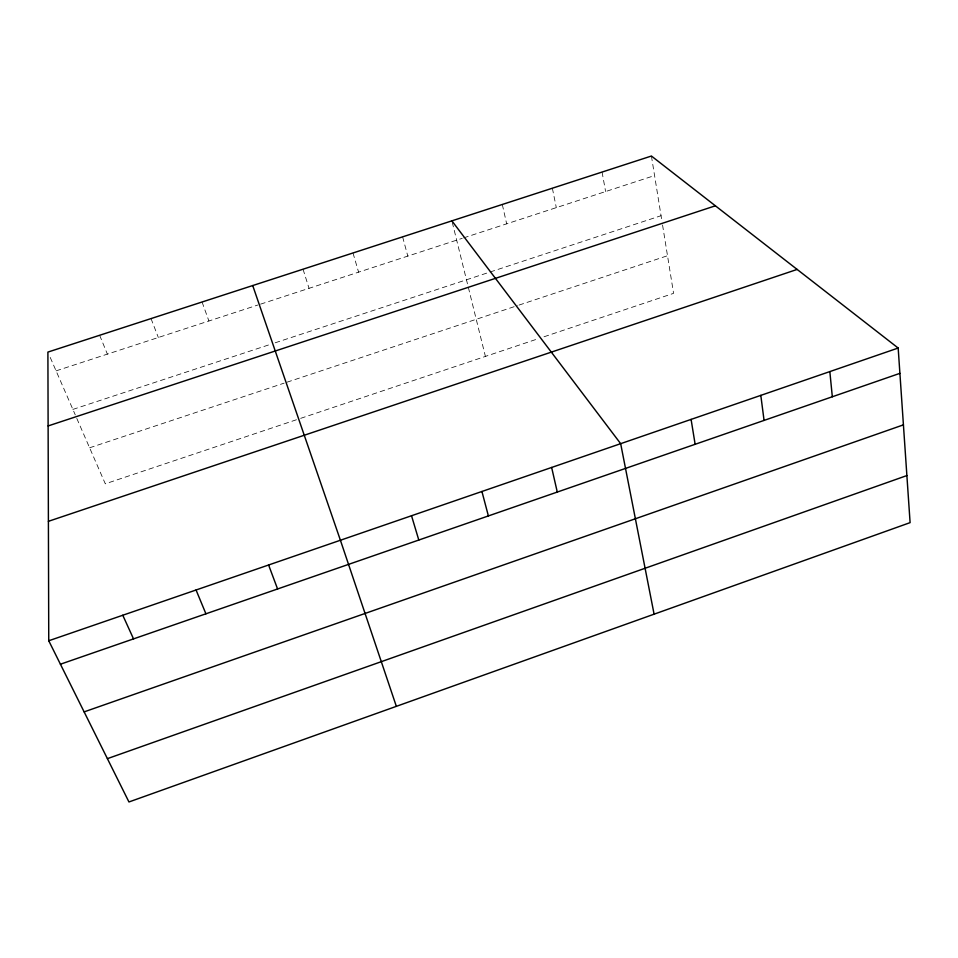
<?xml version="1.0" encoding="UTF-8"?>
<svg xmlns="http://www.w3.org/2000/svg" width="958" height="958" viewBox="0 0 958 958"><rect width="100%" height="100%" fill="white"/><g stroke="black" fill="none" stroke-linecap="round" stroke-linejoin="round"><path stroke-width="0.72" stroke-dasharray="4.79 3.59" d="M296.465 419.748L105.308 483.814L75.862 416.263M300.656 418.347L537.091 339.096M544.024 336.773L673.582 293.352L662.206 222.855M89.609 447.793L284.131 383.14M286.933 382.218L517.631 305.542M519.02 305.075L667.51 255.726M72.88 409.413L270.946 344.185M275.162 342.796L661.056 215.706M56.079 370.866L257.762 305.051M260.54 304.153L462.223 238.338M463.612 237.883L654.577 175.565M50.235 357.454L75.275 414.898M99.644 335.276L107.38 354.125M151.029 318.583L158.333 337.503M202.054 302.01L208.916 320.99M303.039 269.21L309.039 288.322M352.999 252.972L358.591 272.156M402.611 236.854L407.797 256.097M452.236 222.232L485.407 356.412M502.303 204.473L506.662 223.837M552.359 188.211L556.311 207.635M602.067 172.069L605.612 191.54M651.416 156.034L661.978 221.418"/><path stroke-width="1.44" d="M107.404 758.652L906.891 475.563M84.136 711.878L903.418 424.861M60.426 664.217L899.909 373.345M48.75 640.758L898.173 348.041L910.1 522.637L128.947 801.966L48.75 640.758L47.9 352.089L651.416 156.034L898.173 348.041M48.403 521.332L797.152 269.426M48.116 425.939L715.386 205.802M451.889 220.855L620.664 443.674L654.098 614.186M122.78 615.252L133.533 638.89M196.055 589.996L205.922 613.815M268.599 564.992L277.581 588.978M252.72 285.556L340.413 540.252L396.349 706.345M411.521 515.739L418.802 540.049M481.922 491.478L488.388 515.943M551.64 467.456L557.281 492.065M691.089 419.4L695.137 444.296M760.808 395.379L764.065 420.418M829.832 371.584L832.322 396.768"/></g></svg>
